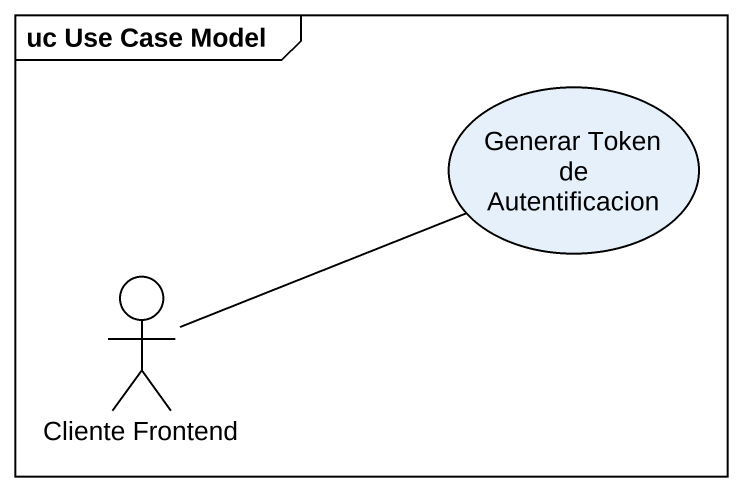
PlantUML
@startuml
mainframe uc Use Case Model
usecase "Generar Token de Autentificacion" as Generar_Token_de
actor "Cliente Frontend" as Cliente_Frontend
Cliente_Frontend -right- Generar_Token_de
@enduml
